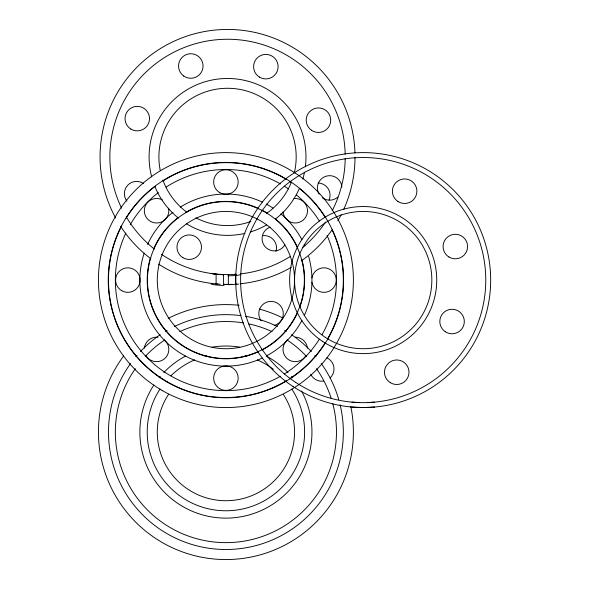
<?xml version="1.0" encoding="UTF-8"?>
<svg xmlns="http://www.w3.org/2000/svg" width="589" height="589" viewBox="0 0 589 589"><rect width="100%" height="100%" fill="white"/><g stroke="black" fill="none" stroke-linecap="round" stroke-linejoin="round"><path stroke-width="0.88" d="M236.329 274.268A117.667 117.667 0 0 1 228.363 274.592L228.363 284.399L225.911 284.391L223.459 284.34L223.459 274.526A117.667 117.667 0 0 1 161.474 254.301M235.718 284.141L235.718 274.312M374.332 402.147L367.389 402.581M374.641 407.043L363.192 407.559L351.95 407.065M228.363 274.592L223.459 274.526M359.003 402.581L351.95 402.14M216.104 274.04L216.104 283.891M340.125 404.783A117.425 117.425 0 0 1 203.242 547.291A117.425 117.425 0 0 1 130.559 363.546M135.853 356.72A117.425 117.425 0 0 1 136.972 355.403M140.462 351.53A117.425 117.425 0 0 1 160.223 334.743M165.553 331.349A117.425 117.425 0 0 1 167.136 330.414M174.403 326.549A117.425 117.425 0 0 1 240.989 315.623M245.488 316.293A117.425 117.425 0 0 1 277.419 326.549M284.686 330.414A117.425 117.425 0 0 1 286.269 331.349M291.607 334.743A117.425 117.425 0 0 1 311.36 351.53M314.85 355.403A117.425 117.425 0 0 1 315.976 356.72M321.27 363.546A117.425 117.425 0 0 1 338.808 399.762M332.675 403.347A110.563 110.563 0 0 1 206.776 540.967A110.563 110.563 0 0 1 135.33 368.677M145.284 356.419A110.563 110.563 0 0 1 164.684 340.015M179.726 331.622A110.563 110.563 0 0 1 243.5 322.919M248.624 323.869A110.563 110.563 0 0 1 272.096 331.622M287.145 340.015A110.563 110.563 0 0 1 306.538 356.419M316.492 368.677A110.563 110.563 0 0 1 331.151 398.193M301.524 391.008A86.046 86.046 0 0 1 278.825 499.928A86.046 86.046 0 0 1 167.651 495.401A86.046 86.046 0 0 1 153.891 384.985M159.111 377.836A86.046 86.046 0 0 1 160.245 376.467M163.823 372.498A86.046 86.046 0 0 1 185.616 356.043M212.003 347.157A86.046 86.046 0 0 1 239.819 347.157M287.999 372.498A86.046 86.046 0 0 0 266.206 356.043A86.046 86.046 0 0 0 301.943 320.379M291.577 376.467A86.046 86.046 0 0 1 292.718 377.836M291.776 389.012A78.69 78.69 0 0 1 277.603 491.41A78.69 78.69 0 0 1 174.226 491.41A78.69 78.69 0 0 1 160.046 389.012M170.913 375.797A78.69 78.69 0 0 1 194.517 359.916M205.068 356.19A78.69 78.69 0 0 1 206.687 355.763M245.142 355.763A78.69 78.69 0 0 1 246.762 356.19M257.305 359.916A78.69 78.69 0 0 1 273.384 369.318M350.757 406.314A127.474 127.474 0 0 1 198.265 556.517A127.474 127.474 0 0 1 123.727 355.866M168.174 318.421A127.474 127.474 0 0 1 239.178 305.286M259.307 309.048A127.474 127.474 0 0 1 282.838 318.016M283.368 394.512A68.641 68.641 0 0 1 270.999 483.834A68.641 68.641 0 0 1 180.823 483.834A68.641 68.641 0 0 1 168.461 394.512M126.959 201.202A12.259 12.259 0 0 1 143.62 183.599M262.981 235.652A12.259 12.259 0 0 1 275.991 251.444M318.104 182.988A12.259 12.259 0 0 1 329.082 200.032M345.198 158.382A117.667 117.667 0 0 1 332.167 210.774M325.496 222.119A117.667 117.667 0 0 1 302.496 247.63M290.377 256.414A117.667 117.667 0 0 1 240.739 273.856M154.347 249.066A117.667 117.667 0 0 1 126.849 217.812M121.636 208.219A117.667 117.667 0 0 1 199.958 42.533A117.667 117.667 0 0 1 345.183 154.325M240.393 274.143A12.244 1.296 -0.4 0 1 227.95 275.777M151.712 177.024A78.447 78.447 0 0 1 222.362 78.654A78.447 78.447 0 0 1 305.352 166.871M304.498 172.128A78.447 78.447 0 0 1 302.79 179.1M299.396 188.406A78.447 78.447 0 0 1 275.807 218.769M266.545 224.983A78.447 78.447 0 0 1 250.273 232.007M244.98 233.406A78.447 78.447 0 0 1 186.492 223.776M178.474 218.136A78.447 78.447 0 0 1 154.804 186.315M238.56 284.067A12.244 0.383 -2.5 0 1 228.274 284.686M224.004 285.444A12.244 1.2 1.8 0 1 212.077 283.412M217.253 283.891A12.317 0.449 3.7 0 1 216.045 283.788M355.012 157.153A127.474 127.474 0 0 1 343.593 209.662M341.171 214.705A127.474 127.474 0 0 1 337.814 220.875M332.439 229.357A127.474 127.474 0 0 1 301.303 260.89M291.26 267.332A127.474 127.474 0 0 1 240.268 283.765M232.007 284.325A127.474 127.474 0 0 1 223.872 284.347M220.22 284.192A127.474 127.474 0 0 1 158.515 264.1M150.725 258.659A127.474 127.474 0 0 1 120.627 226.353M115.628 217.974A127.474 127.474 0 0 1 194.09 33.919A127.474 127.474 0 0 1 354.953 152.897M235.254 274.238A12.295 0.479 -2.4 0 1 234.562 274.283M223.629 274.842A12.244 0.42 4.3 0 1 211.237 273.458M160.282 170.633A68.641 68.641 0 0 1 228.657 88.291A68.641 68.641 0 0 1 294.316 172.82M291.393 182.104A68.641 68.641 0 0 1 266.456 213.468M250.781 221.516A68.641 68.641 0 0 1 195.901 217.842M186.919 212.261A68.641 68.641 0 0 1 162.954 180.168M236.984 284.148A12.288 0.589 -1.6 0 1 236.807 284.163M215.022 274.04A12.332 0.648 3.3 0 1 213.726 273.885M308.636 256.406A86.046 86.046 0 0 1 304.233 315.726M262.341 358.038A86.046 86.046 0 0 1 144.18 253.174M147.596 244.442A86.046 86.046 0 0 1 173.063 212.18M180.3 207.122A86.046 86.046 0 0 1 262.341 202.123M266.206 204.052A86.046 86.046 0 0 1 272.994 208.064M280.835 213.844A86.046 86.046 0 0 1 301.943 239.789M304.233 244.442A86.046 86.046 0 0 1 304.933 246.018M302.01 260.043A78.69 78.69 0 0 1 299.691 307.443M297.717 312.28A78.69 78.69 0 0 1 262.053 349.984M258.107 351.891A78.69 78.69 0 0 1 150.254 258.431M153.751 248.691A78.69 78.69 0 0 1 178.438 217.326M185.874 212.334A78.69 78.69 0 0 1 258.107 208.278M262.053 210.185A78.69 78.69 0 0 1 267.472 213.262M275.512 218.99A78.69 78.69 0 0 1 297.717 247.888M332.218 230.211A117.425 117.425 0 0 1 327.572 338.859M325.187 342.791A117.425 117.425 0 0 1 290.171 378.366M286.269 380.811A117.425 117.425 0 0 1 121.606 226.147M126.149 218.151A117.425 117.425 0 0 1 155.297 186.264M163.205 180.801A117.425 117.425 0 0 1 286.269 179.358M290.171 181.795A117.425 117.425 0 0 1 291.607 182.752M299.926 188.922A117.425 117.425 0 0 1 325.187 217.37M327.064 235.453A110.563 110.563 0 0 1 322.058 334.67M319.385 339.124A110.563 110.563 0 0 1 284.222 374.015M280.497 376.231A110.563 110.563 0 0 1 125.818 233.126M130.198 224.748A110.563 110.563 0 0 1 158.279 192.618M166.135 187.074A110.563 110.563 0 0 1 280.497 183.937M284.222 186.146A110.563 110.563 0 0 1 288.588 189.003M296.282 194.804A110.563 110.563 0 0 1 319.385 221.037M164.427 340.008A12.259 12.259 0 0 1 164.383 358.863A12.259 12.259 0 0 1 145.858 355.366M144.379 348.158A12.259 12.259 0 0 1 157.837 337.232M168.572 208.234A12.259 12.259 0 0 1 156.188 222.995A12.259 12.259 0 0 1 144.754 207.49A12.259 12.259 0 0 1 162.52 200.024M305.971 355.366A12.259 12.259 0 0 1 287.439 358.863A12.259 12.259 0 0 1 287.395 340.008M295.251 337.166A12.259 12.259 0 0 1 307.443 348.158M311.92 277.853A12.259 12.259 0 0 1 330.738 269.858A12.259 12.259 0 0 1 330.738 290.303A12.259 12.259 0 0 1 311.92 282.315M293.985 198.552A12.259 12.259 0 0 1 307.443 209.478A12.259 12.259 0 0 1 296.517 222.936A12.259 12.259 0 0 1 283.059 212.011M326.932 357.847A12.259 12.259 0 0 1 330.179 377.858M323.494 381.09A12.259 12.259 0 0 1 310.727 374.317M261.126 320.821A12.259 12.259 0 0 1 265.124 302.893A12.259 12.259 0 0 1 282.425 309.048A12.259 12.259 0 0 1 274.187 325.467M284.921 244.796A12.259 12.259 0 0 1 264.925 246.504A12.259 12.259 0 0 1 270.13 227.126M337.791 197.101A12.259 12.259 0 0 1 322.308 197.749M319.091 194.156A12.259 12.259 0 0 1 326.019 176.229A12.259 12.259 0 0 1 341.885 187.074M183.716 76.003A12.259 12.259 0 0 0 203.006 67.146A12.259 12.259 0 0 0 185.69 54.865A12.259 12.259 0 0 0 183.716 76.003M130.891 129.072A12.259 12.259 0 0 0 149.525 118.912A12.259 12.259 0 0 0 131.406 107.853A12.259 12.259 0 0 0 130.891 129.072M182.84 257.651A12.259 12.259 0 0 0 201.475 247.49A12.259 12.259 0 0 0 183.356 236.425A12.259 12.259 0 0 0 182.84 257.651M311.367 130.191A12.259 12.259 0 0 0 330.665 121.334A12.259 12.259 0 0 0 313.341 109.053A12.259 12.259 0 0 0 311.367 130.191M259.469 77.122A12.259 12.259 0 0 0 278.104 66.962A12.259 12.259 0 0 0 259.985 55.903A12.259 12.259 0 0 0 259.469 77.122M162.174 390.478A127.474 127.474 0 0 0 353.385 280.084A127.474 127.474 0 0 0 162.174 169.684A127.474 127.474 0 0 0 162.174 390.478M191.594 339.529A68.641 68.641 0 0 0 294.552 280.084A68.641 68.641 0 0 0 191.594 220.639A68.641 68.641 0 0 0 191.594 339.529M186.691 348.018A78.447 78.447 0 0 0 304.358 280.084A78.447 78.447 0 0 0 186.691 212.143A78.447 78.447 0 0 0 186.691 348.018M167.077 381.989A117.667 117.667 0 0 0 343.586 280.084A117.667 117.667 0 0 0 167.077 178.18A117.667 117.667 0 0 0 167.077 381.989M219.785 192.64A12.259 12.259 0 0 0 238.17 182.023A12.259 12.259 0 0 0 219.785 171.406A12.259 12.259 0 0 0 219.785 192.64M121.724 290.701A12.259 12.259 0 0 0 140.108 280.084A12.259 12.259 0 0 0 121.724 269.467A12.259 12.259 0 0 0 121.724 290.701M219.785 388.755A12.259 12.259 0 0 0 238.17 378.138A12.259 12.259 0 0 0 219.785 367.529A12.259 12.259 0 0 0 219.785 388.755M293.02 386.502A127.474 127.474 0 0 0 490.446 287.646A127.474 127.474 0 0 0 306.118 166.098A127.474 127.474 0 0 0 293.02 386.502M325.408 337.387A68.641 68.641 0 0 0 431.715 284.156A68.641 68.641 0 0 0 332.461 218.703A68.641 68.641 0 0 0 325.408 337.387M322.706 341.48A73.544 73.544 0 0 0 436.611 284.45A73.544 73.544 0 0 0 330.267 214.322A73.544 73.544 0 0 0 322.706 341.48M295.715 382.408A122.571 122.571 0 0 0 485.55 287.358A122.571 122.571 0 0 0 308.312 170.479A122.571 122.571 0 0 0 295.715 382.408M445.321 331.754A12.259 12.259 0 0 0 464.301 322.249A12.259 12.259 0 0 0 446.58 310.565A12.259 12.259 0 0 0 445.321 331.754M390.308 382.666A12.259 12.259 0 0 0 408.987 372.572A12.259 12.259 0 0 0 390.905 361.447A12.259 12.259 0 0 0 390.308 382.666M397.892 201.445A12.259 12.259 0 0 0 416.872 191.94A12.259 12.259 0 0 0 399.151 180.249A12.259 12.259 0 0 0 397.892 201.445M448.914 256.988A12.259 12.259 0 0 0 467.592 246.887A12.259 12.259 0 0 0 449.51 235.762A12.259 12.259 0 0 0 448.914 256.988"/></g></svg>
